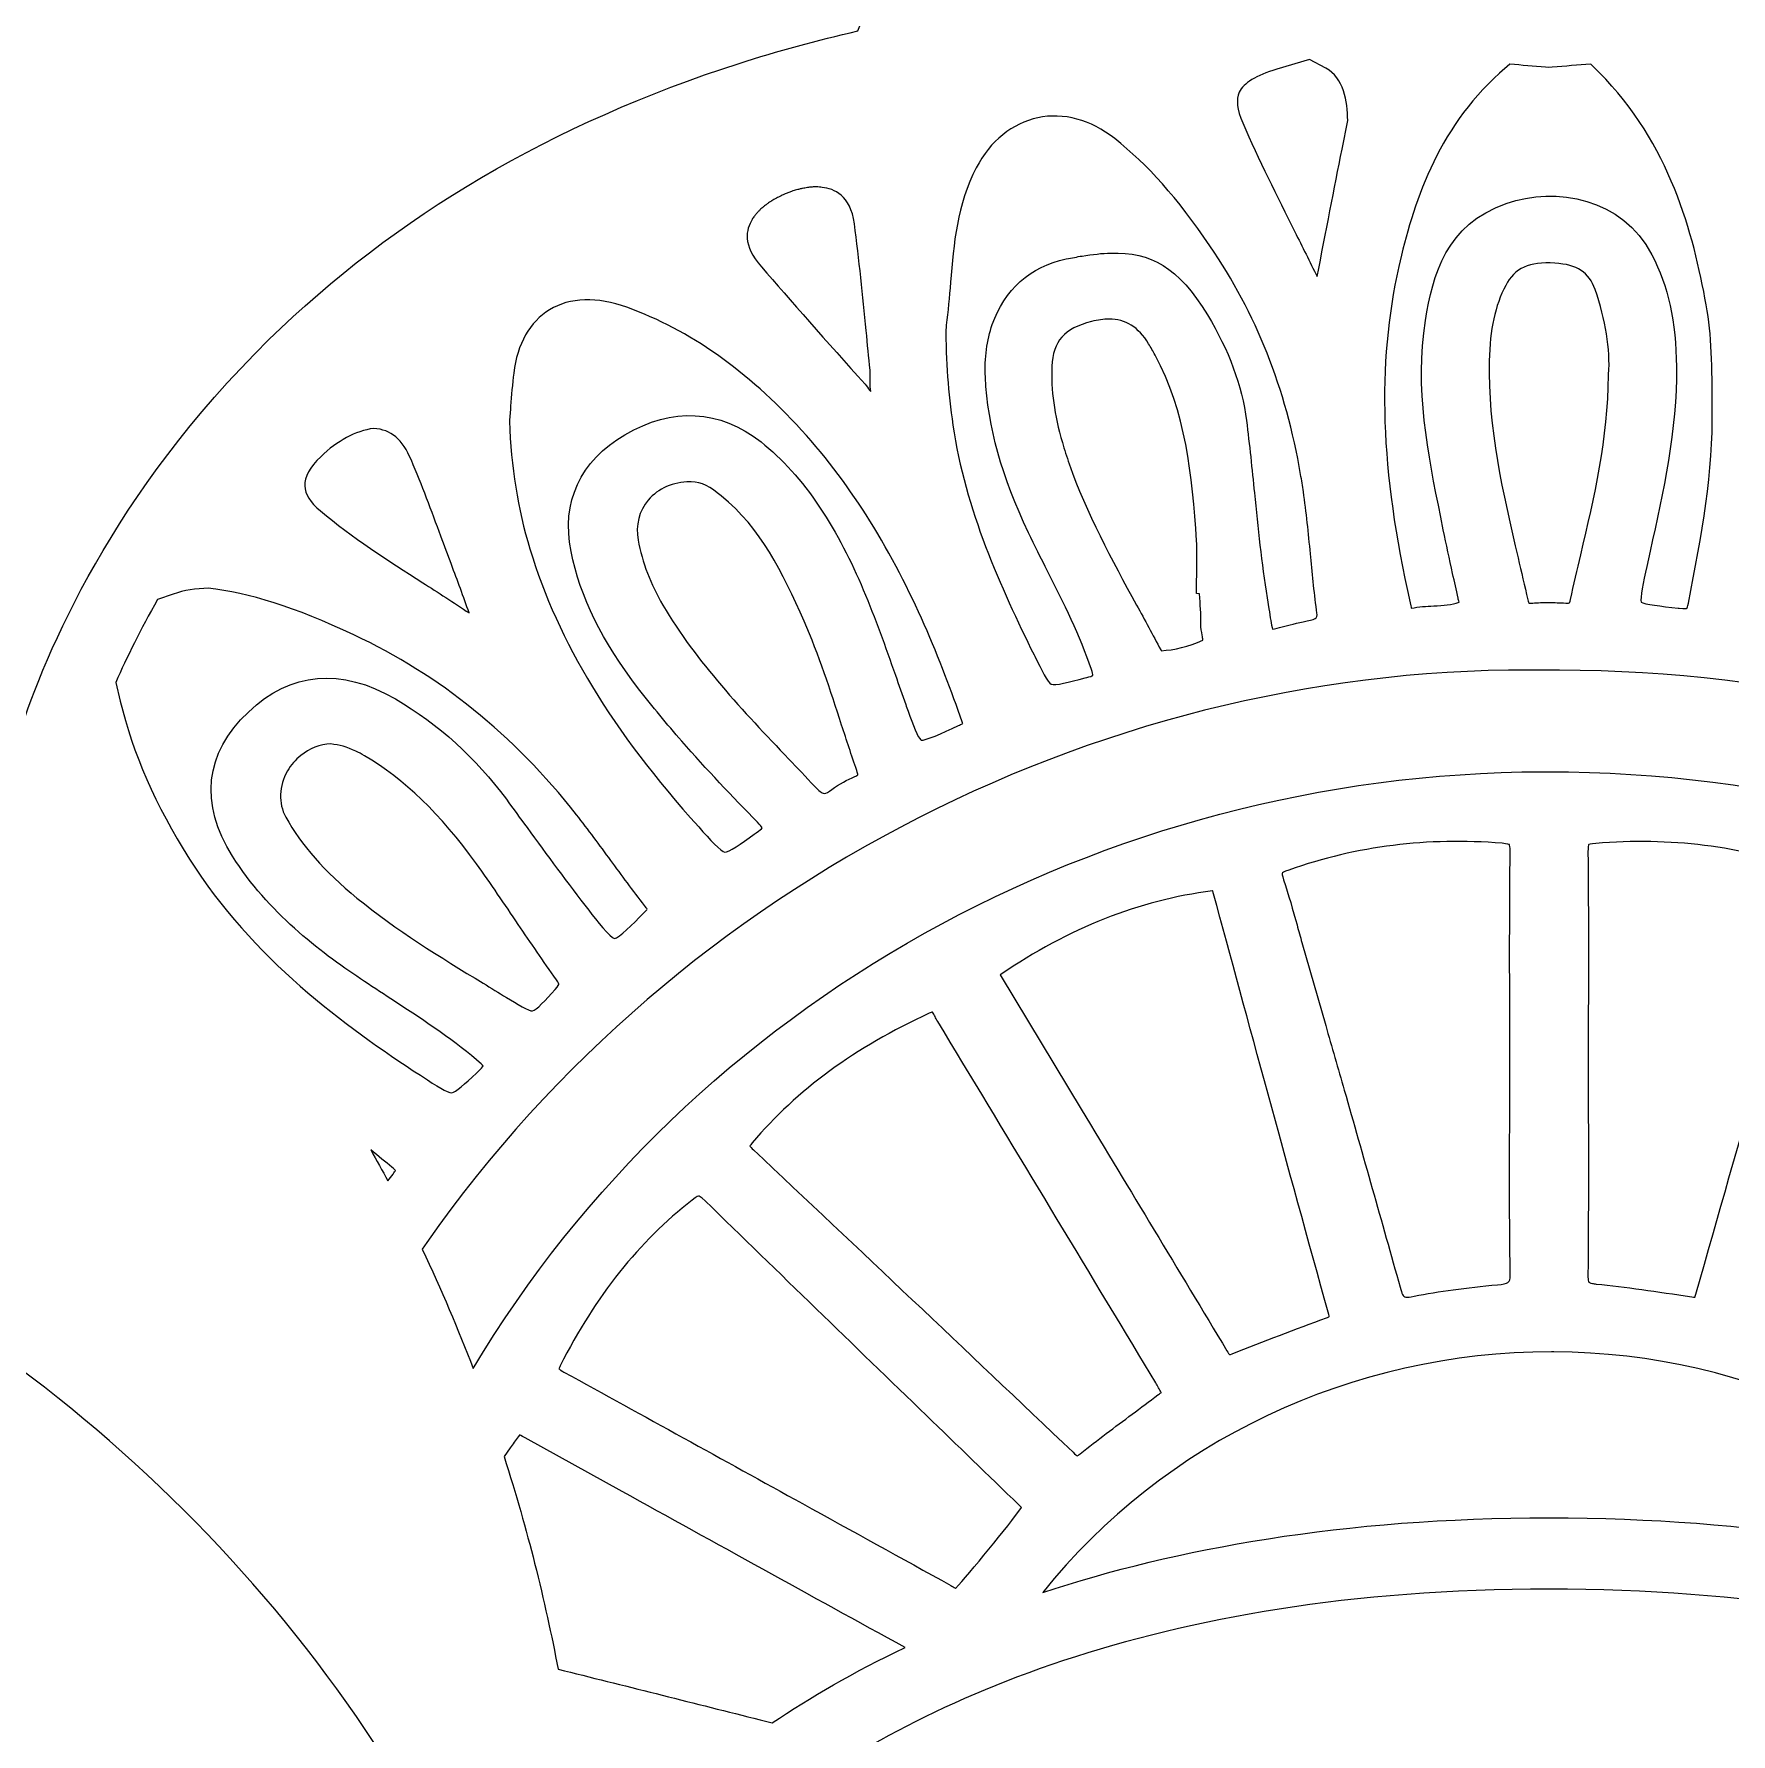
# Model space of a CAD drawing. Extents: x 126 to 2875, y -2951 to -49.
# Drawn here: x 1163.7 to 1540.8, y -1100.3 to -722.5 of the extents above; entities that cross this region are included whole.
import ezdxf

# ---------------------------------------------------------------- set-up
doc = ezdxf.new("R2010")
doc.units = 0
doc.header["$MEASUREMENT"] = 0
doc.layers.add('Layer 1', color=7, linetype='Continuous')

# ---------------------------------------------------------------- blocks, each defined once
blk = doc.blocks.new('block 2')
at = {"layer": 'Layer 1', "lineweight": 0}
for points, knots in [([(2818.52, -1015.73), (2765.29, -1065.49), (2703.63, -1093.3), (2640.24, -1096.15), (2556.69, -1099.87), (2474.7, -1071.45), (2412.6, -1046.28), (2390.46, -1037.31), (2368.11, -1027.6), (2346.48, -1018.23), (2338.27, -1014.67), (2330.02, -1011.09), (2321.71, -1007.53), (2370.51, -1008.44), (2426.27, -1007.2), (2513.09, -924.65), (2568.78, -871.7), (2642.17, -798.11), (2625.81, -711.87), (2622.52, -694.49), (2611.09, -653.09), (2560.09, -612.54), (2565.36, -622.37), (2601.86, -692.87), (2569.54, -747.69), (2554.2, -773.71), (2526.78, -791.73), (2470.03, -803.98), (2455.63, -807.08), (2439.86, -809.44), (2422.81, -811.04), (2491.94, -734.79), (2533.75, -634.63), (2547.11, -513), (2561.91, -378.42), (2538.09, -252.24), (2515.5, -170.1), (2510.84, -153.21), (2505.7, -136.24), (2500.21, -119.65), (2496.11, -107.32), (2491.02, -97.85), (2485.03, -91.28), (2485.03, -91.28), (2489.08, -88.91), (2489.08, -88.91), (2488.22, -87.43), (2467.53, -52.75), (2420.58, -50.35), (2390.21, -48.79), (2356.11, -61.25), (2319.21, -87.4), (2293.72, -105.48), (2266.78, -130.21), (2238.64, -161.33), (2186.92, -191.97), (2146.46, -219.39), (2111.33, -247.55), (2059.02, -289.5), (2001.37, -329.63), (1934.36, -338.98), (1877.45, -346.93), (1826.29, -329.19), (1772.12, -310.4), (1744.15, -300.69), (1715.23, -290.66), (1685.52, -284.53), (1598.6, -266.59), (1534.9, -282.01), (1500.31, -329.06), (1465.72, -282.01), (1402.02, -266.61), (1315.1, -284.53), (1285.39, -290.66), (1256.47, -300.69), (1228.5, -310.4), (1174.33, -329.19), (1123.17, -346.93), (1066.26, -338.98), (999.25, -329.63), (941.6, -289.5), (889.29, -247.55), (854.16, -219.39), (813.72, -191.97), (761.98, -161.33), (733.84, -130.21), (706.9, -105.48), (681.41, -87.4), (644.51, -61.25), (610.42, -48.78), (580.04, -50.35), (533.09, -52.75), (512.4, -87.43), (511.54, -88.91), (511.54, -88.91), (515.6, -91.28), (515.6, -91.28), (509.6, -97.85), (504.51, -107.32), (500.43, -119.65), (494.91, -136.25), (489.76, -153.22), (485.12, -170.1), (462.53, -252.24), (438.71, -378.42), (453.51, -513), (466.87, -634.63), (508.68, -734.79), (577.81, -811.04), (560.76, -809.44), (544.99, -807.08), (530.59, -803.98), (473.84, -791.73), (446.42, -773.71), (431.08, -747.69), (398.76, -692.87), (435.26, -622.37), (440.53, -612.54), (389.53, -653.09), (378.1, -694.49), (374.81, -711.87), (358.45, -798.11), (431.84, -871.7), (487.53, -924.65), (574.36, -1007.2), (630.11, -1008.44), (678.91, -1007.53), (670.6, -1011.09), (662.35, -1014.67), (654.14, -1018.23), (632.51, -1027.6), (610.16, -1037.31), (588.02, -1046.28), (525.92, -1071.45), (443.9, -1099.88), (360.39, -1096.15), (296.99, -1093.3), (235.33, -1065.49), (182.1, -1015.73), (182.1, -1015.73), (125.87, -963.15), (125.87, -963.15), (125.87, -963.15), (170.22, -1026.07), (170.22, -1026.07), (219.77, -1096.34), (304.4, -1156.08), (385.84, -1178.26), (421.01, -1187.83), (457.96, -1193.28), (496.54, -1194.59), (485.65, -1205.66), (470.29, -1222.36), (453.05, -1244.47), (422.71, -1283.4), (380.73, -1347.02), (353.04, -1429.06), (321.9, -1521.35), (314.84, -1617.62), (332.07, -1715.18), (353.53, -1836.78), (412.97, -1960.62), (508.76, -2083.27), (508.76, -2083.27), (517.35, -2094.25), (517.35, -2094.25), (517.35, -2094.25), (522.39, -2081.24), (522.39, -2081.24), (522.59, -2080.7), (544.03, -2026.57), (607.28, -1966.45), (618.55, -1955.74), (631.63, -1944.41), (646.68, -1932.9), (644.92, -1962.85), (643.59, -2025.77), (654.99, -2105.75), (664.24, -2170.7), (680.05, -2233.27), (701.96, -2291.74), (729.36, -2364.83), (766.43, -2431.68), (812.16, -2490.44), (814.05, -2493.21), (839.63, -2531.25), (859.49, -2587.32), (878.32, -2640.42), (895.73, -2721.14), (871.87, -2804.06), (871.87, -2804.06), (865.62, -2825.84), (865.62, -2825.84), (865.62, -2825.84), (884.08, -2812.68), (884.08, -2812.68), (885.65, -2811.57), (922.92, -2784.71), (954.16, -2735.73), (978.8, -2697.08), (1003.28, -2637.97), (992.89, -2564.05), (993.48, -2564.79), (994.03, -2565.49), (994.54, -2566.17), (1016.21, -2595.31), (1039.76, -2622.73), (1064.5, -2647.63), (1109.21, -2692.65), (1155.37, -2726.78), (1201.72, -2749.11), (1255.68, -2775.1), (1310.13, -2785.14), (1363.64, -2778.93), (1378.87, -2809.5), (1404.34, -2833.21), (1429, -2856.2), (1455.2, -2880.59), (1479.94, -2903.62), (1493.04, -2933.91), (1493.04, -2933.91), (1500.31, -2950.67), (1500.31, -2950.67), (1500.31, -2950.67), (1507.58, -2933.91), (1507.58, -2933.91), (1520.68, -2903.62), (1545.42, -2880.59), (1571.62, -2856.2), (1596.29, -2833.21), (1621.76, -2809.5), (1636.98, -2778.93), (1690.49, -2785.14), (1744.94, -2775.1), (1798.9, -2749.11), (1845.25, -2726.78), (1891.43, -2692.65), (1936.12, -2647.63), (1960.86, -2622.73), (1984.41, -2595.33), (2006.08, -2566.18), (2006.59, -2565.5), (2007.14, -2564.79), (2007.73, -2564.05), (1997.35, -2637.97), (2021.82, -2697.08), (2046.46, -2735.73), (2077.7, -2784.71), (2114.98, -2811.57), (2116.54, -2812.68), (2116.54, -2812.68), (2135, -2825.84), (2135, -2825.84), (2135, -2825.84), (2128.75, -2804.06), (2128.75, -2804.06), (2104.89, -2721.14), (2122.3, -2640.42), (2141.13, -2587.32), (2161.01, -2531.22), (2186.59, -2493.18), (2188.46, -2490.44), (2234.19, -2431.68), (2271.26, -2364.83), (2298.65, -2291.74), (2320.57, -2233.27), (2336.38, -2170.7), (2345.63, -2105.75), (2357.03, -2025.77), (2355.7, -1962.85), (2353.94, -1932.9), (2368.99, -1944.41), (2382.07, -1955.74), (2393.34, -1966.45), (2456.59, -2026.57), (2478.03, -2080.7), (2478.23, -2081.24), (2478.23, -2081.24), (2483.25, -2094.29), (2483.25, -2094.29), (2483.25, -2094.29), (2491.86, -2083.27), (2491.86, -2083.27), (2587.65, -1960.62), (2647.09, -1836.78), (2668.55, -1715.18), (2685.78, -1617.62), (2678.72, -1521.35), (2647.58, -1429.06), (2619.89, -1347.02), (2577.91, -1283.4), (2547.57, -1244.47), (2530.33, -1222.36), (2514.97, -1205.66), (2504.08, -1194.59), (2542.66, -1193.28), (2579.61, -1187.83), (2614.78, -1178.26), (2696.22, -1156.08), (2780.85, -1096.34), (2830.4, -1026.07), (2830.4, -1026.07), (2874.75, -963.15), (2874.75, -963.15), (2874.75, -963.15), (2818.52, -1015.73), (2818.52, -1015.73)], [0, 0, 0, 0, 1, 1, 1, 2, 2, 2, 3, 3, 3, 4, 4, 4, 5, 5, 5, 6, 6, 6, 7, 7, 7, 8, 8, 8, 9, 9, 9, 10, 10, 10, 11, 11, 11, 12, 12, 12, 13, 13, 13, 14, 14, 14, 15, 15, 15, 16, 16, 16, 17, 17, 17, 18, 18, 18, 19, 19, 19, 20, 20, 20, 21, 21, 21, 22, 22, 22, 23, 23, 23, 24, 24, 24, 25, 25, 25, 26, 26, 26, 27, 27, 27, 28, 28, 28, 29, 29, 29, 30, 30, 30, 31, 31, 31, 32, 32, 32, 33, 33, 33, 34, 34, 34, 35, 35, 35, 36, 36, 36, 37, 37, 37, 38, 38, 38, 39, 39, 39, 40, 40, 40, 41, 41, 41, 42, 42, 42, 43, 43, 43, 44, 44, 44, 45, 45, 45, 46, 46, 46, 47, 47, 47, 48, 48, 48, 49, 49, 49, 50, 50, 50, 51, 51, 51, 52, 52, 52, 53, 53, 53, 54, 54, 54, 55, 55, 55, 56, 56, 56, 57, 57, 57, 58, 58, 58, 59, 59, 59, 60, 60, 60, 61, 61, 61, 62, 62, 62, 63, 63, 63, 64, 64, 64, 65, 65, 65, 66, 66, 66, 67, 67, 67, 68, 68, 68, 69, 69, 69, 70, 70, 70, 71, 71, 71, 72, 72, 72, 73, 73, 73, 74, 74, 74, 75, 75, 75, 76, 76, 76, 77, 77, 77, 78, 78, 78, 79, 79, 79, 80, 80, 80, 81, 81, 81, 82, 82, 82, 83, 83, 83, 84, 84, 84, 85, 85, 85, 86, 86, 86, 87, 87, 87, 88, 88, 88, 89, 89, 89, 90, 90, 90, 91, 91, 91, 92, 92, 92, 93, 93, 93, 94, 94, 94, 95, 95, 95, 96, 96, 96, 97, 97, 97, 98, 98, 98, 99, 99, 99, 100, 100, 100, 101, 101, 101, 102, 102, 102, 102]), ([(1115.78, -666.91), (1117.8, -664.2), (1120.02, -661.67), (1122.43, -659.38), (1123.47, -658.39), (1124.51, -657.43), (1125.56, -656.49), (1125.89, -656.19), (1126.22, -655.89), (1126.56, -655.61), (1127.28, -654.96), (1128.01, -654.34), (1128.74, -653.72), (1129.12, -653.41), (1129.5, -653.09), (1129.88, -652.79), (1130.61, -652.19), (1131.34, -651.62), (1132.07, -651.07), (1132.4, -650.8), (1132.75, -650.51), (1133.09, -650.26), (1134.12, -649.48), (1135.14, -648.74), (1136.17, -648.01), (1136.24, -647.96), (1136.32, -647.9), (1136.4, -647.85), (1137.43, -647.14), (1138.46, -646.44), (1139.49, -645.79), (1139.85, -645.56), (1140.22, -645.33), (1140.57, -645.11), (1141.31, -644.65), (1142.04, -644.21), (1142.77, -643.78), (1143.18, -643.56), (1143.57, -643.32), (1143.97, -643.1), (1144.71, -642.69), (1145.44, -642.3), (1146.19, -641.9), (1146.55, -641.71), (1146.91, -641.52), (1147.28, -641.33), (1148.32, -640.81), (1149.37, -640.3), (1150.41, -639.83), (1150.51, -639.78), (1150.6, -639.75), (1150.7, -639.7), (1151.76, -639.22), (1152.82, -638.78), (1153.88, -638.35), (1154.26, -638.21), (1154.62, -638.08), (1154.99, -637.94), (1155.75, -637.66), (1156.52, -637.37), (1157.28, -637.12), (1157.69, -636.98), (1158.09, -636.83), (1158.5, -636.71), (1159.28, -636.45), (1160.05, -636.23), (1160.83, -636.01), (1161.21, -635.9), (1161.57, -635.79), (1161.94, -635.69), (1163.04, -635.39), (1164.15, -635.12), (1165.28, -634.87), (1165.31, -634.87), (1165.34, -634.86), (1165.39, -634.86), (1166.53, -634.6), (1167.67, -634.4), (1168.81, -634.21), (1169.19, -634.14), (1169.55, -634.1), (1169.91, -634.05), (1170.72, -633.92), (1171.53, -633.81), (1172.35, -633.72), (1172.76, -633.67), (1173.17, -633.62), (1173.59, -633.59), (1174.41, -633.51), (1175.23, -633.45), (1176.06, -633.38), (1176.42, -633.37), (1176.8, -633.34), (1177.16, -633.32), (1178.35, -633.26), (1179.54, -633.23), (1180.73, -633.23), (1180.73, -633.23), (1180.73, -633.23), (1180.74, -633.23), (1182.13, -633.23), (1183.54, -633.27), (1184.97, -633.35), (1185.32, -633.38), (1185.66, -633.4), (1186.01, -633.42), (1188.85, -633.62), (1191.73, -633.97), (1194.64, -634.46), (1195, -634.52), (1195.35, -634.59), (1195.72, -634.67), (1198.64, -635.2), (1201.59, -635.9), (1204.6, -636.74), (1204.96, -636.85), (1205.32, -636.96), (1205.7, -637.06), (1208.7, -637.94), (1211.75, -638.99), (1214.84, -640.19), (1215.22, -640.33), (1215.6, -640.49), (1215.98, -640.63), (1217.53, -641.25), (1219.08, -641.9), (1220.65, -642.58), (1181.47, -671.39), (1140.77, -702.27), (1103.71, -736.74), (1096.7, -713.99), (1101.61, -685.89), (1115.78, -666.91)], [0, 0, 0, 0, 1, 1, 1, 2, 2, 2, 3, 3, 3, 4, 4, 4, 5, 5, 5, 6, 6, 6, 7, 7, 7, 8, 8, 8, 9, 9, 9, 10, 10, 10, 11, 11, 11, 12, 12, 12, 13, 13, 13, 14, 14, 14, 15, 15, 15, 16, 16, 16, 17, 17, 17, 18, 18, 18, 19, 19, 19, 20, 20, 20, 21, 21, 21, 22, 22, 22, 23, 23, 23, 24, 24, 24, 25, 25, 25, 26, 26, 26, 27, 27, 27, 28, 28, 28, 29, 29, 29, 30, 30, 30, 31, 31, 31, 32, 32, 32, 33, 33, 33, 34, 34, 34, 35, 35, 35, 36, 36, 36, 37, 37, 37, 38, 38, 38, 39, 39, 39, 40, 40, 40, 41, 41, 41, 42, 42, 42, 43, 43, 43, 44, 44, 44, 44]), ([(1136.69, -733.27), (1159.02, -715.95), (1187.6, -704.93), (1224.05, -699.57), (1265.92, -693.39), (1306.95, -698.59), (1345.99, -715), (1347.51, -715.65), (1348.38, -716.11), (1348.87, -716.41), (1348.77, -716.73), (1348.61, -717.15), (1348.38, -717.74), (1348.38, -717.74), (1346.72, -721.79), (1346.72, -721.79), (1337.68, -723.9), (1328.88, -726.27), (1320.36, -729.01), (1279.08, -742.26), (1243.92, -762.92), (1215.88, -790.4), (1181.22, -824.38), (1166.24, -860.03), (1160.43, -877.98), (1129.49, -853.15), (1093.62, -833.96), (1053.01, -820.41), (1053.3, -820), (1053.58, -819.57), (1053.85, -819.14), (1053.85, -819.14), (1054.14, -818.7), (1054.14, -818.7), (1054.41, -818.29), (1054.66, -817.89), (1054.94, -817.5), (1054.94, -817.5), (1055.48, -816.72), (1055.48, -816.72), (1055.48, -816.72), (1055.72, -815.99), (1055.72, -815.99), (1055.97, -815.63), (1056.68, -814.9), (1057.18, -814.4), (1057.81, -813.75), (1058.54, -813.02), (1059.19, -812.2), (1086.57, -778.11), (1111.19, -753.04), (1136.69, -733.27)], [0, 0, 0, 0, 1, 1, 1, 2, 2, 2, 3, 3, 3, 4, 4, 4, 5, 5, 5, 6, 6, 6, 7, 7, 7, 8, 8, 8, 9, 9, 9, 10, 10, 10, 11, 11, 11, 12, 12, 12, 13, 13, 13, 14, 14, 14, 15, 15, 15, 16, 16, 16, 17, 17, 17, 17]), ([(1443.83, -766.42), (1439.89, -758.55), (1435.79, -750.4), (1432.27, -742.24), (1430.99, -739.28), (1430.75, -737.05), (1431.51, -735.41), (1432.46, -733.38), (1435.25, -731.65), (1439.81, -730.31), (1439.81, -730.31), (1447.09, -728.16), (1447.09, -728.16), (1447.09, -728.16), (1450.75, -730.09), (1450.75, -730.09), (1454.72, -732.18), (1455.59, -737.48), (1455.59, -741.66), (1455.59, -741.66), (1454.33, -748.1), (1454.33, -748.1), (1452.65, -756.71), (1450.72, -766.54), (1448.8, -776.4), (1447.17, -773.06), (1445.51, -769.74), (1443.83, -766.42)], [0, 0, 0, 0, 1, 1, 1, 2, 2, 2, 3, 3, 3, 4, 4, 4, 5, 5, 5, 6, 6, 6, 7, 7, 7, 8, 8, 8, 9, 9, 9, 9]), ([(1523.18, -771.53), (1516.65, -758.94), (1501.96, -756.28), (1490.81, -760.15), (1477.39, -764.8), (1474.52, -776.01), (1472.89, -786.16), (1470.47, -801.16), (1473.42, -815.74), (1476.27, -829.85), (1476.27, -829.85), (1476.83, -832.68), (1476.83, -832.68), (1477.48, -835.92), (1478.2, -839.15), (1478.91, -842.38), (1479.32, -844.2), (1479.72, -846.02), (1480.11, -847.84), (1480.16, -848.11), (1480.24, -848.4), (1480.33, -848.71), (1478.73, -849.39), (1476.83, -849.49), (1474.7, -849.58), (1473.08, -849.66), (1471.42, -849.74), (1469.73, -850.09), (1469.7, -849.9), (1469.65, -849.73), (1469.62, -849.57), (1469.62, -849.57), (1469.47, -848.89), (1469.47, -848.89), (1462.84, -819.62), (1462.03, -795.87), (1466.96, -774.17), (1470, -760.7), (1475.32, -743.62), (1489.36, -731.21), (1489.36, -731.21), (1491.64, -729.2), (1491.64, -729.2), (1494.26, -729.41), (1496.91, -729.63), (1499.57, -729.88), (1499.57, -729.88), (1500.31, -729.94), (1500.31, -729.94), (1500.31, -729.94), (1501.05, -729.88), (1501.05, -729.88), (1503.92, -729.61), (1506.77, -729.37), (1509.6, -729.14), (1509.6, -729.14), (1511.5, -731.05), (1511.5, -731.05), (1527.19, -746.76), (1532.43, -766.91), (1535.25, -782.69), (1536.45, -789.45), (1536.64, -796.3), (1536.58, -805.94), (1536.88, -819.3), (1534.25, -833.93), (1531.3, -848.97), (1531.16, -849.73), (1531, -850.03), (1531, -850.09), (1530.89, -850.14), (1530.45, -850.22), (1529.28, -850.09), (1529.28, -850.09), (1528.99, -850.06), (1528.99, -850.06), (1525.29, -849.65), (1521.44, -849.22), (1520.83, -848.73), (1520.49, -847.89), (1521.28, -844.28), (1522.06, -840.78), (1522.06, -840.78), (1522.8, -837.41), (1522.8, -837.41), (1525.75, -824.18), (1528.79, -810.5), (1528.65, -796.46), (1528.53, -786.41), (1526.81, -778.49), (1523.18, -771.53)], [0, 0, 0, 0, 1, 1, 1, 2, 2, 2, 3, 3, 3, 4, 4, 4, 5, 5, 5, 6, 6, 6, 7, 7, 7, 8, 8, 8, 9, 9, 9, 10, 10, 10, 11, 11, 11, 12, 12, 12, 13, 13, 13, 14, 14, 14, 15, 15, 15, 16, 16, 16, 17, 17, 17, 18, 18, 18, 19, 19, 19, 20, 20, 20, 21, 21, 21, 22, 22, 22, 23, 23, 23, 24, 24, 24, 25, 25, 25, 26, 26, 26, 27, 27, 27, 28, 28, 28, 29, 29, 29, 30, 30, 30, 30]), ([(1402.96, -771.15), (1401, -771.21), (1398.87, -771.45), (1396.59, -771.81), (1395.45, -772), (1394.3, -772.21), (1393.06, -772.45), (1385.09, -774.05), (1379.26, -779.41), (1376.62, -787.06), (1375.41, -790.52), (1374.88, -794.47), (1375.08, -798.74), (1375.65, -809.82), (1378.69, -820.81), (1384.66, -833.31), (1386.04, -836.18), (1387.46, -839.01), (1388.89, -841.84), (1392.45, -848.9), (1396.14, -856.19), (1398.64, -863.74), (1398.86, -864.39), (1398.94, -864.8), (1398.97, -865.03), (1398.75, -865.13), (1398.34, -865.3), (1397.62, -865.49), (1397.62, -865.49), (1397.23, -865.59), (1397.23, -865.59), (1393.67, -866.52), (1390.58, -867.33), (1389.72, -866.95), (1388.93, -866.6), (1387.59, -863.88), (1386.04, -860.73), (1386.04, -860.73), (1385.91, -860.48), (1385.91, -860.48), (1378.58, -845.6), (1370.54, -828.14), (1367.88, -809.38), (1366.85, -802.1), (1366.2, -795.53), (1366.34, -787.18), (1366.82, -784.13), (1367.07, -780.98), (1367.34, -777.65), (1368.04, -769.15), (1368.77, -760.35), (1373.07, -752.18), (1376.19, -746.23), (1381.05, -742.29), (1386.73, -741.09), (1392.43, -739.87), (1398.51, -741.52), (1403.83, -745.71), (1411.17, -751.5), (1417.71, -758.87), (1424.99, -769.57), (1435.25, -784.6), (1441.85, -801.24), (1445.13, -820.35), (1445.35, -821.61), (1445.56, -822.9), (1445.75, -824.19), (1446.41, -828.74), (1446.87, -833.44), (1447.31, -837.97), (1447.71, -842.07), (1448.12, -846.31), (1448.67, -850.49), (1448.93, -852.29), (1448.94, -852.43), (1446.57, -852.91), (1444.27, -853.37), (1442.48, -853.84), (1441.03, -854.21), (1440.28, -854.4), (1439.48, -854.62), (1438.88, -854.75), (1438.64, -853.75), (1438.37, -852.04), (1438.08, -850.25), (1438.08, -850.25), (1437.69, -847.75), (1437.69, -847.75), (1436.42, -840.07), (1435.63, -832.14), (1434.85, -824.46), (1434.33, -819.21), (1433.78, -813.76), (1433.1, -808.4), (1432.08, -800.62), (1429.19, -792.72), (1424.45, -784.92), (1417.96, -774.2), (1411.84, -770.9), (1402.96, -771.15)], [0, 0, 0, 0, 1, 1, 1, 2, 2, 2, 3, 3, 3, 4, 4, 4, 5, 5, 5, 6, 6, 6, 7, 7, 7, 8, 8, 8, 9, 9, 9, 10, 10, 10, 11, 11, 11, 12, 12, 12, 13, 13, 13, 14, 14, 14, 15, 15, 15, 16, 16, 16, 17, 17, 17, 18, 18, 18, 19, 19, 19, 20, 20, 20, 21, 21, 21, 22, 22, 22, 23, 23, 23, 24, 24, 24, 25, 25, 25, 26, 26, 26, 27, 27, 27, 28, 28, 28, 29, 29, 29, 30, 30, 30, 31, 31, 31, 32, 32, 32, 33, 33, 33, 33]), ([(1349.6, -801.95), (1349.53, -801.84), (1349.45, -801.75), (1349.37, -801.65), (1349.04, -801.18), (1348.69, -800.7), (1348.35, -800.32), (1339.89, -790.89), (1331.6, -781.42), (1325.33, -774.22), (1320.98, -769.25), (1321.93, -765.99), (1323.26, -763.69), (1323.4, -763.46), (1323.56, -763.2), (1323.75, -762.95), (1323.81, -762.87), (1323.89, -762.77), (1323.95, -762.7), (1324.08, -762.54), (1324.21, -762.38), (1324.35, -762.22), (1324.44, -762.11), (1324.54, -762.02), (1324.63, -761.92), (1324.78, -761.78), (1324.9, -761.64), (1325.06, -761.51), (1325.17, -761.4), (1325.28, -761.3), (1325.39, -761.21), (1325.54, -761.08), (1325.69, -760.94), (1325.85, -760.81), (1325.96, -760.72), (1326.09, -760.62), (1326.22, -760.53), (1326.39, -760.4), (1326.55, -760.27), (1326.72, -760.16), (1326.85, -760.07), (1326.99, -759.97), (1327.12, -759.88), (1327.29, -759.77), (1327.47, -759.66), (1327.66, -759.55), (1327.8, -759.45), (1327.94, -759.37), (1328.08, -759.28), (1328.27, -759.17), (1328.46, -759.07), (1328.65, -758.96), (1328.8, -758.88), (1328.94, -758.8), (1329.1, -758.72), (1329.29, -758.63), (1329.49, -758.52), (1329.7, -758.42), (1329.84, -758.36), (1329.98, -758.28), (1330.14, -758.22), (1330.35, -758.12), (1330.57, -758.03), (1330.79, -757.93), (1330.93, -757.88), (1331.08, -757.82), (1331.22, -757.76), (1331.47, -757.66), (1331.72, -757.57), (1331.99, -757.49), (1332.1, -757.44), (1332.2, -757.41), (1332.31, -757.36), (1332.67, -757.25), (1333.02, -757.14), (1333.39, -757.04), (1333.51, -757.01), (1333.64, -756.98), (1333.77, -756.95), (1334, -756.89), (1334.24, -756.84), (1334.48, -756.78), (1334.64, -756.74), (1334.78, -756.73), (1334.94, -756.7), (1335.14, -756.66), (1335.35, -756.63), (1335.56, -756.6), (1335.71, -756.57), (1335.87, -756.55), (1336.03, -756.54), (1336.22, -756.52), (1336.41, -756.51), (1336.62, -756.49), (1336.76, -756.47), (1336.92, -756.47), (1337.08, -756.47), (1337.23, -756.46), (1337.39, -756.46), (1337.55, -756.46), (1337.99, -756.47), (1338.42, -756.49), (1338.83, -756.55), (1341.48, -756.93), (1345.1, -758.18), (1345.97, -764.63), (1347.03, -772.65), (1347.82, -780.66), (1348.6, -788.4), (1348.88, -791.41), (1349.18, -794.34), (1349.47, -797.17), (1349.47, -797.79), (1349.49, -798.27), (1349.49, -798.63), (1349.49, -799.1), (1349.5, -799.36), (1349.49, -799.61), (1349.41, -800.48), (1349.5, -801.29), (1349.6, -801.95)], [0, 0, 0, 0, 1, 1, 1, 2, 2, 2, 3, 3, 3, 4, 4, 4, 5, 5, 5, 6, 6, 6, 7, 7, 7, 8, 8, 8, 9, 9, 9, 10, 10, 10, 11, 11, 11, 12, 12, 12, 13, 13, 13, 14, 14, 14, 15, 15, 15, 16, 16, 16, 17, 17, 17, 18, 18, 18, 19, 19, 19, 20, 20, 20, 21, 21, 21, 22, 22, 22, 23, 23, 23, 24, 24, 24, 25, 25, 25, 26, 26, 26, 27, 27, 27, 28, 28, 28, 29, 29, 29, 30, 30, 30, 31, 31, 31, 32, 32, 32, 33, 33, 33, 34, 34, 34, 35, 35, 35, 36, 36, 36, 37, 37, 37, 38, 38, 38, 39, 39, 39, 40, 40, 40, 40]), ([(1513.58, -798.12), (1513.58, -798.12), (1513.56, -798.33), (1513.56, -798.33), (1513.46, -812.31), (1510.38, -825.49), (1507.37, -838.23), (1506.59, -841.54), (1505.82, -844.85), (1505.09, -848.16), (1504.98, -848.67), (1504.87, -848.87), (1504.87, -848.9), (1504.81, -848.92), (1504.55, -848.98), (1504.03, -848.95), (1502.75, -848.87), (1501.5, -848.82), (1500.26, -848.82), (1499.04, -848.82), (1497.86, -848.86), (1496.7, -848.94), (1496.56, -848.95), (1496.43, -848.95), (1496.32, -848.95), (1496.02, -848.95), (1495.86, -848.92), (1495.86, -848.94), (1495.81, -848.87), (1495.7, -848.68), (1495.61, -848.21), (1494.91, -845.1), (1494.18, -842.02), (1493.46, -838.92), (1490.12, -824.68), (1486.67, -809.96), (1487.05, -795.13), (1487.22, -788.07), (1488.34, -782.89), (1490.7, -778.35), (1492.68, -774.5), (1495.96, -773.03), (1501.62, -773.4), (1506.64, -773.73), (1509.22, -775.42), (1510.57, -779.27), (1512.93, -785.98), (1513.96, -792.5), (1513.58, -798.12)], [0, 0, 0, 0, 1, 1, 1, 2, 2, 2, 3, 3, 3, 4, 4, 4, 5, 5, 5, 6, 6, 6, 7, 7, 7, 8, 8, 8, 9, 9, 9, 10, 10, 10, 11, 11, 11, 12, 12, 12, 13, 13, 13, 14, 14, 14, 15, 15, 15, 16, 16, 16, 16]), ([(1338.26, -827.63), (1334.24, -821.61), (1329.98, -816.88), (1325.23, -813.14), (1316.04, -805.91), (1305.57, -805.34), (1294.98, -811.53), (1285.06, -817.34), (1280.8, -826.55), (1283.02, -837.46), (1285.07, -847.65), (1289.84, -857.36), (1298.01, -867.98), (1301.08, -871.95), (1304.31, -875.85), (1307.62, -879.63), (1313.14, -885.93), (1318.89, -891.93), (1324.44, -897.64), (1325.04, -898.24), (1325.36, -898.66), (1325.5, -898.89), (1325.3, -899.12), (1324.9, -899.48), (1324.14, -900.02), (1324.14, -900.02), (1323.71, -900.32), (1323.71, -900.32), (1320.8, -902.41), (1318.03, -904.39), (1317.19, -904.28), (1316.31, -904.17), (1313.93, -901.54), (1311.38, -898.7), (1292.13, -877.32), (1280.21, -857.69), (1273.88, -836.92), (1271.16, -827.99), (1269.67, -818.69), (1269.34, -808.51), (1269.43, -807.41), (1269.51, -806.31), (1269.59, -805.21), (1269.78, -802.78), (1269.97, -800.26), (1270.27, -797.82), (1271.08, -791.32), (1273.84, -786.46), (1278.22, -783.77), (1282.75, -781.01), (1288.86, -780.8), (1295.43, -783.2), (1309.44, -788.32), (1322.13, -797.25), (1334.24, -810.49), (1340.07, -816.88), (1345.08, -823.7), (1349.42, -830.67), (1358.97, -845.98), (1365.25, -861.96), (1369.94, -875.34), (1369.98, -875.48), (1370.03, -875.59), (1370.05, -875.69), (1369.91, -875.78), (1369.68, -875.89), (1369.37, -876.04), (1369.37, -876.04), (1369.08, -876.18), (1369.08, -876.18), (1365.44, -877.86), (1361.67, -879.6), (1360.79, -879.39), (1360.69, -879.33), (1360.58, -879.22), (1360.49, -879.06), (1359.71, -878), (1358.59, -874.86), (1357.5, -871.84), (1357.5, -871.84), (1357.38, -871.51), (1357.38, -871.51), (1356.61, -869.34), (1355.85, -867.17), (1355.09, -865), (1350.67, -852.39), (1346.1, -839.34), (1338.26, -827.63)], [0, 0, 0, 0, 1, 1, 1, 2, 2, 2, 3, 3, 3, 4, 4, 4, 5, 5, 5, 6, 6, 6, 7, 7, 7, 8, 8, 8, 9, 9, 9, 10, 10, 10, 11, 11, 11, 12, 12, 12, 13, 13, 13, 14, 14, 14, 15, 15, 15, 16, 16, 16, 17, 17, 17, 18, 18, 18, 19, 19, 19, 20, 20, 20, 21, 21, 21, 22, 22, 22, 23, 23, 23, 24, 24, 24, 25, 25, 25, 26, 26, 26, 27, 27, 27, 28, 28, 28, 29, 29, 29, 29]), ([(1422.67, -846.86), (1422.67, -846.86), (1422.67, -846.91), (1422.67, -846.91), (1422.84, -849.24), (1423, -851.42), (1422.97, -853.59), (1422.95, -854.49), (1423.11, -855.33), (1423.25, -856.07), (1423.31, -856.41), (1423.39, -856.87), (1423.43, -857.17), (1420.15, -858.61), (1417.11, -859.38), (1414.17, -859.53), (1414.13, -859.46), (1414.09, -859.4), (1414.05, -859.34), (1412.31, -856.01), (1410.51, -852.7), (1408.69, -849.41), (1403.18, -839.33), (1397.51, -828.94), (1393.7, -818), (1393.16, -816.44), (1392.65, -814.87), (1392.19, -813.27), (1390.39, -807.07), (1389.63, -801.53), (1389.87, -796.32), (1390.12, -790.7), (1392.59, -787.91), (1398.68, -786.38), (1400.08, -786.01), (1401.36, -785.84), (1402.55, -785.84), (1406.28, -785.84), (1409.08, -787.61), (1411.36, -791.32), (1411.85, -792.14), (1412.34, -792.98), (1412.79, -793.82), (1419.61, -806.35), (1421.05, -820.51), (1422.02, -835.1), (1422.14, -836.98), (1422.1, -838.87), (1422.06, -840.88), (1422.05, -841.83), (1422.03, -842.78), (1422.03, -843.73), (1422.03, -843.73), (1422.03, -846.85), (1422.03, -846.85), (1422.03, -846.85), (1422.67, -846.86), (1422.67, -846.86)], [0, 0, 0, 0, 1, 1, 1, 2, 2, 2, 3, 3, 3, 4, 4, 4, 5, 5, 5, 6, 6, 6, 7, 7, 7, 8, 8, 8, 9, 9, 9, 10, 10, 10, 11, 11, 11, 12, 12, 12, 13, 13, 13, 14, 14, 14, 15, 15, 15, 16, 16, 16, 17, 17, 17, 18, 18, 18, 19, 19, 19, 19]), ([(1223.83, -822.91), (1223.75, -820.95), (1224.95, -818.76), (1227.39, -816.42), (1231.16, -812.81), (1235.02, -810.74), (1239.18, -810.11), (1243.06, -810.42), (1245.56, -812.56), (1247.53, -817.18), (1249.89, -822.72), (1252.02, -828.5), (1254.1, -834.09), (1254.87, -836.18), (1255.65, -838.27), (1256.42, -840.34), (1257.78, -843.93), (1259.08, -847.53), (1260.38, -851.14), (1256.96, -848.82), (1253.46, -846.58), (1250.06, -844.41), (1242.33, -839.45), (1234.36, -834.34), (1227.31, -828.45), (1225.06, -826.58), (1223.89, -824.72), (1223.83, -822.91)], [0, 0, 0, 0, 1, 1, 1, 2, 2, 2, 3, 3, 3, 4, 4, 4, 5, 5, 5, 6, 6, 6, 7, 7, 7, 8, 8, 8, 9, 9, 9, 9]), ([(1346.75, -887.13), (1346.64, -887.21), (1346.43, -887.34), (1346.08, -887.5), (1344.47, -888.21), (1342.6, -889.13), (1340.97, -890.38), (1340.24, -890.95), (1339.78, -891.3), (1339.26, -891.23), (1338.74, -891.17), (1338.14, -890.71), (1337.12, -889.63), (1335.22, -887.61), (1333.32, -885.6), (1331.41, -883.6), (1321.32, -873.01), (1310.88, -862.07), (1303.42, -849.38), (1300.7, -844.74), (1298.85, -839.9), (1297.93, -834.94), (1297.31, -831.65), (1298.12, -828.48), (1300.19, -826.05), (1302.38, -823.47), (1305.73, -821.99), (1309.48, -821.99), (1309.48, -821.99), (1309.72, -821.99), (1309.72, -821.99), (1312.11, -822.01), (1313.98, -823.15), (1316.4, -825.13), (1325.27, -832.36), (1329.98, -842.02), (1334.8, -852.97), (1338.09, -860.44), (1340.67, -868.37), (1343.15, -876.05), (1344.25, -879.42), (1345.34, -882.8), (1346.49, -886.15), (1346.68, -886.66), (1346.73, -886.97), (1346.75, -887.13)], [0, 0, 0, 0, 1, 1, 1, 2, 2, 2, 3, 3, 3, 4, 4, 4, 5, 5, 5, 6, 6, 6, 7, 7, 7, 8, 8, 8, 9, 9, 9, 10, 10, 10, 11, 11, 11, 12, 12, 12, 13, 13, 13, 14, 14, 14, 15, 15, 15, 15]), ([(1273.25, -898.85), (1271.71, -896.76), (1270.18, -894.65), (1268.64, -892.55), (1261.9, -883.38), (1253.61, -875.88), (1243.98, -870.24), (1232.01, -863.23), (1220.71, -864.24), (1211.31, -873.16), (1201.62, -882.37), (1200.42, -893.45), (1207.81, -905.21), (1215.68, -917.7), (1227.15, -926.34), (1236.26, -932.47), (1238.49, -933.97), (1240.75, -935.44), (1243, -936.92), (1249.46, -941.13), (1256.12, -945.48), (1262.04, -950.45), (1262.91, -951.18), (1263.31, -951.61), (1263.5, -951.84), (1263.36, -952.07), (1263.06, -952.43), (1262.44, -953), (1262.44, -953), (1261.99, -953.41), (1261.99, -953.41), (1259.41, -955.8), (1257.37, -957.69), (1256.5, -957.75), (1255.55, -957.78), (1253.11, -956.21), (1250, -954.19), (1250, -954.19), (1249.54, -953.89), (1249.54, -953.89), (1232.93, -943.07), (1212.08, -927.86), (1198.23, -905.83), (1190.67, -893.83), (1185.63, -882.34), (1182.85, -870.72), (1182.85, -870.72), (1181.85, -866.57), (1181.85, -866.57), (1184.3, -861), (1187.36, -854.78), (1191.14, -848.13), (1191.14, -848.13), (1194.64, -846.94), (1194.64, -846.94), (1197.05, -846.1), (1199.67, -845.67), (1202.41, -845.66), (1211.4, -846.58), (1221.68, -849.87), (1234.74, -856), (1253.89, -865), (1270.08, -878.08), (1284.24, -895.98), (1286.85, -899.29), (1289.38, -902.77), (1291.85, -906.13), (1294.27, -909.42), (1296.77, -912.84), (1299.37, -916.15), (1299.7, -916.56), (1299.86, -916.83), (1299.92, -916.97), (1299.83, -917.11), (1299.61, -917.41), (1299.08, -917.94), (1296.79, -920.23), (1293.62, -923.4), (1292.67, -923.48), (1291.68, -923.27), (1288.72, -919.47), (1286.96, -917.21), (1282.27, -911.19), (1277.68, -904.93), (1273.25, -898.85)], [0, 0, 0, 0, 1, 1, 1, 2, 2, 2, 3, 3, 3, 4, 4, 4, 5, 5, 5, 6, 6, 6, 7, 7, 7, 8, 8, 8, 9, 9, 9, 10, 10, 10, 11, 11, 11, 12, 12, 12, 13, 13, 13, 14, 14, 14, 15, 15, 15, 16, 16, 16, 17, 17, 17, 18, 18, 18, 19, 19, 19, 20, 20, 20, 21, 21, 21, 22, 22, 22, 23, 23, 23, 24, 24, 24, 25, 25, 25, 26, 26, 26, 27, 27, 27, 28, 28, 28, 28]), ([(1500.03, -886.42), (1500.03, -886.42), (1498.85, -886.42), (1498.85, -886.42), (1400.73, -886.82), (1309.96, -937.58), (1261.27, -1019.04), (1257.97, -1010.41), (1254.21, -1001.53), (1249.93, -992.51), (1249.93, -992.51), (1250.95, -991.04), (1250.95, -991.04), (1307.2, -910.8), (1402.82, -862.07), (1500.5, -863.88), (1500.5, -863.88), (1502.64, -863.88), (1502.64, -863.88), (1601.57, -863.88), (1693.84, -911.23), (1749.8, -990.8), (1749.8, -990.8), (1750.81, -992.26), (1750.81, -992.26), (1746.52, -1001.28), (1742.76, -1010.18), (1739.45, -1018.8), (1690.44, -937.01), (1599.04, -886.42), (1500.03, -886.42)], [0, 0, 0, 0, 1, 1, 1, 2, 2, 2, 3, 3, 3, 4, 4, 4, 5, 5, 5, 6, 6, 6, 7, 7, 7, 8, 8, 8, 9, 9, 9, 10, 10, 10, 10]), ([(1280.31, -933.66), (1280.31, -933.67), (1280.23, -934), (1279.49, -934.81), (1277.32, -937.2), (1275.28, -939.45), (1274.48, -939.59), (1273.71, -939.72), (1270.92, -937.99), (1268.67, -936.6), (1266.95, -935.54), (1265.21, -934.48), (1263.47, -933.42), (1253.95, -927.61), (1244.12, -921.59), (1235.45, -914.5), (1228.25, -908.6), (1223.07, -902.71), (1219.63, -896.49), (1217.94, -893.43), (1218.08, -889.6), (1220, -886.26), (1220.77, -884.92), (1221.79, -883.76), (1222.94, -882.83), (1224.86, -881.26), (1227.22, -880.34), (1229.66, -880.26), (1231.46, -880.42), (1233.28, -880.94), (1235.2, -881.85), (1235.83, -882.15), (1236.46, -882.49), (1237.13, -882.87), (1246.02, -888.1), (1253.92, -895.73), (1261.98, -906.87), (1265.16, -911.3), (1268.3, -915.91), (1271.3, -920.37), (1274.04, -924.41), (1276.86, -928.57), (1279.76, -932.64), (1280.26, -933.36), (1280.31, -933.66), (1280.31, -933.66)], [0, 0, 0, 0, 1, 1, 1, 2, 2, 2, 3, 3, 3, 4, 4, 4, 5, 5, 5, 6, 6, 6, 7, 7, 7, 8, 8, 8, 9, 9, 9, 10, 10, 10, 11, 11, 11, 12, 12, 12, 13, 13, 13, 14, 14, 14, 15, 15, 15, 15]), ([(1491.6, -938.74), (1491.6, -938.74), (1491.6, -951.1), (1491.6, -951.1), (1491.6, -955.31), (1491.6, -959.51), (1491.59, -963.7), (1491.56, -974.78), (1491.51, -986.23), (1491.71, -997.5), (1491.73, -997.8), (1491.73, -998.07), (1491.71, -998.3), (1491.7, -999.98), (1491.32, -1000.22), (1488.88, -1000.44), (1481.92, -1001.07), (1475.85, -1001.9), (1470.33, -1002.97), (1469.44, -1003.15), (1468.87, -1003.24), (1468.48, -1003.18), (1467.83, -1003.07), (1467.65, -1002.5), (1467.24, -1001.01), (1463.17, -986.43), (1458.98, -971.69), (1454.83, -957.19), (1453.44, -952.35), (1452.06, -947.55), (1450.7, -942.79), (1450.7, -942.79), (1445.43, -924.41), (1445.43, -924.41), (1445.05, -923.1), (1444.68, -921.78), (1444.34, -920.47), (1443.42, -917.18), (1442.48, -913.77), (1441.34, -910.45), (1441, -909.42), (1441.01, -909.03), (1441, -909.01), (1441.06, -908.95), (1441.39, -908.65), (1442.5, -908.27), (1457.76, -902.91), (1473.27, -900.98), (1489.88, -902.33), (1491.1, -902.44), (1491.51, -902.65), (1491.52, -902.61), (1491.56, -902.69), (1491.7, -903.07), (1491.68, -904.18), (1491.56, -915.71), (1491.57, -927.42), (1491.6, -938.74)], [0, 0, 0, 0, 1, 1, 1, 2, 2, 2, 3, 3, 3, 4, 4, 4, 5, 5, 5, 6, 6, 6, 7, 7, 7, 8, 8, 8, 9, 9, 9, 10, 10, 10, 11, 11, 11, 12, 12, 12, 13, 13, 13, 14, 14, 14, 15, 15, 15, 16, 16, 16, 17, 17, 17, 18, 18, 18, 19, 19, 19, 19]), ([(1509.06, -963.56), (1509.06, -959.44), (1509.05, -955.33), (1509.05, -951.21), (1509.05, -951.21), (1509.06, -939.24), (1509.06, -939.24), (1509.08, -927.78), (1509.1, -915.94), (1508.98, -904.28), (1508.98, -903.06), (1509.11, -902.68), (1509.08, -902.68), (1509.14, -902.63), (1509.52, -902.44), (1510.71, -902.34), (1527.11, -900.98), (1543.05, -902.96), (1558.09, -908.25), (1559.28, -908.66), (1559.58, -908.96), (1559.66, -908.91), (1559.66, -908.91), (1559.66, -909.01), (1559.66, -909.01), (1559.66, -909.17), (1559.62, -909.47), (1559.48, -910.01), (1551.61, -937.15), (1543.19, -966.55), (1532.97, -1002.53), (1532.87, -1002.86), (1532.79, -1003.07), (1532.73, -1003.21), (1532.59, -1003.21), (1532.38, -1003.2), (1532.06, -1003.15), (1524.23, -1001.91), (1517.28, -1000.96), (1510.81, -1000.28), (1510.47, -1000.24), (1510.22, -1000.2), (1510, -1000.16), (1509.36, -1000.01), (1509.19, -999.87), (1509.19, -999.87), (1509.19, -999.87), (1509.06, -999.68), (1509, -999), (1508.98, -998.78), (1508.97, -998.49), (1508.97, -998.13), (1509.1, -986.61), (1509.08, -974.89), (1509.06, -963.56)], [0, 0, 0, 0, 1, 1, 1, 2, 2, 2, 3, 3, 3, 4, 4, 4, 5, 5, 5, 6, 6, 6, 7, 7, 7, 8, 8, 8, 9, 9, 9, 10, 10, 10, 11, 11, 11, 12, 12, 12, 13, 13, 13, 14, 14, 14, 15, 15, 15, 16, 16, 16, 17, 17, 17, 18, 18, 18, 18]), ([(1451.37, -1007.03), (1451.43, -1007.25), (1451.46, -1007.42), (1451.48, -1007.53), (1451.35, -1007.6), (1451.16, -1007.69), (1450.87, -1007.8), (1444.1, -1010.3), (1436.9, -1012.99), (1429.9, -1015.8), (1429.63, -1015.89), (1429.46, -1015.94), (1429.35, -1015.97), (1429.24, -1015.86), (1429.05, -1015.61), (1428.76, -1015.13), (1418, -997.23), (1407.2, -979.34), (1396.4, -961.44), (1396.4, -961.44), (1378.61, -931.91), (1378.61, -931.91), (1378.61, -931.91), (1378.39, -931.57), (1378.39, -931.57), (1393.73, -921.15), (1409.16, -915.04), (1425.53, -912.89), (1425.53, -912.89), (1425.59, -912.89), (1425.59, -912.89), (1425.64, -913.05), (1425.72, -913.27), (1425.78, -913.55), (1433.26, -941.03), (1442.12, -973.63), (1451.37, -1007.03)], [0, 0, 0, 0, 1, 1, 1, 2, 2, 2, 3, 3, 3, 4, 4, 4, 5, 5, 5, 6, 6, 6, 7, 7, 7, 8, 8, 8, 9, 9, 9, 10, 10, 10, 11, 11, 11, 12, 12, 12, 12]), ([(1323.59, -970.49), (1323.13, -970.06), (1322.89, -969.78), (1322.78, -969.62), (1322.86, -969.48), (1323.02, -969.23), (1323.3, -968.88), (1333.23, -957.12), (1346.1, -947.7), (1362.62, -940.11), (1362.94, -939.97), (1363.18, -939.89), (1363.34, -939.86), (1363.49, -940.11), (1363.72, -940.53), (1363.89, -940.83), (1364.08, -941.19), (1364.27, -941.56), (1364.49, -941.9), (1379.42, -966.6), (1394.32, -991.32), (1409.21, -1016.03), (1409.21, -1016.03), (1412.95, -1022.24), (1412.95, -1022.24), (1413.37, -1022.95), (1413.79, -1023.69), (1414.18, -1024.38), (1414.13, -1024.41), (1414.1, -1024.44), (1414.07, -1024.45), (1413.85, -1024.61), (1413.63, -1024.76), (1413.44, -1024.91), (1411.52, -1026.35), (1409.61, -1027.78), (1407.69, -1029.22), (1403.89, -1032.04), (1399.97, -1034.97), (1396.18, -1037.99), (1395.85, -1038.26), (1395.63, -1038.38), (1395.5, -1038.45), (1395.36, -1038.35), (1395.06, -1038.15), (1394.57, -1037.67), (1370.71, -1015), (1346.84, -992.4), (1323.59, -970.49)], [0, 0, 0, 0, 1, 1, 1, 2, 2, 2, 3, 3, 3, 4, 4, 4, 5, 5, 5, 6, 6, 6, 7, 7, 7, 8, 8, 8, 9, 9, 9, 10, 10, 10, 11, 11, 11, 12, 12, 12, 13, 13, 13, 14, 14, 14, 15, 15, 15, 16, 16, 16, 16]), ([(389.99, -1163), (335.28, -1148.08), (279.05, -1115.48), (233.94, -1074.11), (273.72, -1097.11), (316.27, -1110.01), (359.69, -1111.96), (446.26, -1115.82), (530.38, -1086.73), (593.97, -1060.94), (616.29, -1051.9), (638.72, -1042.17), (660.44, -1032.75), (710.27, -1011.14), (761.81, -988.77), (814.63, -973.69), (906.24, -947.48), (993.63, -946.38), (1067.34, -970.54), (1143.23, -995.39), (1209.54, -1049.32), (1249.28, -1118.53), (1257.29, -1132.44), (1264.12, -1146.79), (1269.81, -1161.6), (1270.54, -1163.57), (1271.27, -1165.53), (1272, -1167.49), (1283.74, -1200.08), (1290.03, -1234.99), (1290.96, -1272.74), (1283.19, -1254.7), (1274.52, -1239.14), (1265.03, -1226.24), (1255.44, -1213.22), (1246.02, -1201.16), (1236.49, -1190.06), (1236.26, -1189.78), (1236.02, -1189.49), (1235.78, -1189.23), (1195.67, -1142.75), (1153.32, -1113.34), (1086.59, -1102.24), (1067.26, -1099.03), (1046, -1097.38), (1022.33, -1097.38), (960.36, -1097.38), (881.85, -1108.65), (777.96, -1132.37), (777.96, -1132.37), (777.94, -1132.35), (777.94, -1132.35), (777.94, -1132.35), (777.92, -1132.37), (777.92, -1132.37), (747.21, -1139.38), (714.27, -1147.48), (678.89, -1156.7), (621.07, -1171.75), (565.82, -1179.22), (513.59, -1179.06), (513.59, -1179.06), (513.57, -1179.06), (513.57, -1179.06), (513.57, -1179.06), (513.24, -1178.67), (513.24, -1178.67), (513.16, -1178.71), (513, -1178.86), (512.76, -1179.06), (469.71, -1178.89), (428.71, -1173.52), (389.99, -1163)], [0, 0, 0, 0, 1, 1, 1, 2, 2, 2, 3, 3, 3, 4, 4, 4, 5, 5, 5, 6, 6, 6, 7, 7, 7, 8, 8, 8, 9, 9, 9, 10, 10, 10, 11, 11, 11, 12, 12, 12, 13, 13, 13, 14, 14, 14, 15, 15, 15, 16, 16, 16, 17, 17, 17, 18, 18, 18, 19, 19, 19, 20, 20, 20, 21, 21, 21, 22, 22, 22, 23, 23, 23, 24, 24, 24, 24]), ([(1244, -975.05), (1243.92, -975.21), (1243.76, -975.46), (1243.49, -975.83), (1243.06, -976.38), (1242.68, -976.89), (1242.32, -977.38), (1241.08, -975.08), (1239.82, -972.79), (1238.52, -970.48), (1240.23, -971.87), (1241.83, -973.18), (1243.21, -974.32), (1243.63, -974.67), (1243.87, -974.91), (1244, -975.05)], [0, 0, 0, 0, 1, 1, 1, 2, 2, 2, 3, 3, 3, 4, 4, 4, 5, 5, 5, 5]), ([(1383.14, -1049.92), (1380.26, -1053.99), (1371.47, -1064.68), (1368.47, -1067.92), (1368.45, -1067.91), (1368.43, -1067.91), (1368.42, -1067.89), (1368.09, -1067.65), (1367.74, -1067.43), (1367.39, -1067.24), (1356.4, -1061.18), (1345.43, -1055.13), (1334.46, -1049.07), (1316.8, -1039.32), (1299.13, -1029.57), (1281.45, -1019.85), (1281.29, -1019.75), (1281.15, -1019.67), (1281.02, -1019.61), (1280.66, -1019.39), (1280.45, -1019.23), (1280.33, -1019.12), (1280.36, -1018.98), (1280.45, -1018.76), (1280.61, -1018.44), (1288.54, -1002.83), (1298.12, -990.8), (1309.91, -981.64), (1311, -980.78), (1311.4, -980.72), (1311.4, -980.72), (1311.42, -980.72), (1311.81, -980.81), (1312.81, -981.78), (1329.16, -997.73), (1345.84, -1013.88), (1361.99, -1029.49), (1368.83, -1036.11), (1375.67, -1042.74), (1382.51, -1049.35), (1382.71, -1049.54), (1382.92, -1049.73), (1383.14, -1049.92)], [0, 0, 0, 0, 1, 1, 1, 2, 2, 2, 3, 3, 3, 4, 4, 4, 5, 5, 5, 6, 6, 6, 7, 7, 7, 8, 8, 8, 9, 9, 9, 10, 10, 10, 11, 11, 11, 12, 12, 12, 13, 13, 13, 14, 14, 14, 14]), ([(1500.9, -1015.35), (1500.9, -1015.35), (1501.4, -1015.35), (1501.4, -1015.35), (1544.92, -1015.5), (1586.2, -1035.41), (1612.8, -1068.86), (1583.21, -1059.07), (1546.15, -1052.24), (1500.31, -1052.24), (1454.47, -1052.24), (1417.43, -1059.07), (1387.82, -1068.84), (1414.67, -1035.23), (1456.54, -1015.35), (1500.9, -1015.35)], [0, 0, 0, 0, 1, 1, 1, 2, 2, 2, 3, 3, 3, 4, 4, 4, 5, 5, 5, 5]), ([(1268.14, -1038.62), (1268.14, -1038.62), (1269.5, -1036.69), (1269.5, -1036.69), (1270.08, -1035.87), (1270.69, -1035.04), (1271.29, -1034.22), (1271.29, -1034.22), (1271.54, -1033.86), (1271.54, -1033.86), (1271.56, -1033.84), (1271.57, -1033.83), (1271.57, -1033.81), (1271.98, -1034.02), (1272.41, -1034.24), (1272.82, -1034.46), (1272.82, -1034.46), (1294.35, -1046.36), (1294.35, -1046.36), (1314.96, -1057.76), (1336.24, -1069.54), (1357.24, -1081.06), (1345.89, -1086.46), (1336.09, -1092.17), (1327.72, -1097.81), (1327.72, -1097.81), (1325.03, -1097.13), (1325.03, -1097.13), (1310.53, -1093.47), (1296.04, -1089.83), (1281.54, -1086.21), (1281.54, -1086.21), (1280.14, -1085.86), (1280.14, -1085.86), (1278.71, -1078.4), (1277, -1070.55), (1274.93, -1062.34), (1273.04, -1054.9), (1270.81, -1046.95), (1268.14, -1038.62)], [0, 0, 0, 0, 1, 1, 1, 2, 2, 2, 3, 3, 3, 4, 4, 4, 5, 5, 5, 6, 6, 6, 7, 7, 7, 8, 8, 8, 9, 9, 9, 10, 10, 10, 11, 11, 11, 12, 12, 12, 13, 13, 13, 13]), ([(1643.14, -1202.51), (1610.63, -1234.77), (1576.67, -1291.96), (1599.45, -1381.27), (1613.57, -1436.61), (1641.02, -1488.75), (1667.58, -1539.17), (1706.16, -1612.43), (1746.05, -1688.19), (1743.6, -1773.01), (1742.76, -1801.88), (1735.48, -1832.42), (1721.85, -1864.15), (1720.25, -1867.87), (1718.57, -1871.61), (1716.8, -1875.38), (1708.41, -1837.54), (1694.97, -1790.45), (1671.48, -1748.82), (1655.24, -1720.03), (1626.3, -1680.96), (1580.68, -1658.35), (1553.85, -1645.06), (1525.35, -1628.09), (1510.03, -1601.71), (1507.5, -1597.36), (1505.33, -1592.75), (1503.59, -1587.86), (1503.59, -1587.86), (1501.1, -1587.04), (1501.1, -1587.04), (1501.1, -1587.04), (1498.62, -1587.86), (1498.62, -1587.86), (1496.88, -1592.75), (1494.71, -1597.36), (1492.17, -1601.71), (1476.85, -1628.09), (1448.36, -1645.06), (1421.53, -1658.35), (1375.91, -1680.96), (1346.97, -1720.03), (1330.73, -1748.82), (1306.76, -1791.29), (1293.26, -1839.44), (1284.92, -1877.64), (1282.75, -1873.11), (1280.69, -1868.62), (1278.77, -1864.15), (1265.16, -1832.42), (1257.86, -1801.88), (1257.02, -1773.01), (1254.57, -1688.19), (1294.48, -1612.43), (1333.05, -1539.17), (1359.6, -1488.75), (1387.05, -1436.61), (1401.17, -1381.27), (1423.95, -1291.96), (1389.99, -1234.77), (1357.48, -1202.51), (1332.01, -1177.23), (1303.93, -1163.22), (1289.97, -1157.28), (1295.66, -1148.29), (1307.68, -1132.29), (1328.86, -1116.41), (1358.27, -1094.36), (1411.9, -1068.07), (1500.31, -1068.07), (1588.72, -1068.07), (1642.35, -1094.36), (1671.78, -1116.41), (1692.94, -1132.29), (1704.97, -1148.31), (1710.65, -1157.28), (1696.69, -1163.22), (1668.61, -1177.23), (1643.14, -1202.51)], [0, 0, 0, 0, 1, 1, 1, 2, 2, 2, 3, 3, 3, 4, 4, 4, 5, 5, 5, 6, 6, 6, 7, 7, 7, 8, 8, 8, 9, 9, 9, 10, 10, 10, 11, 11, 11, 12, 12, 12, 13, 13, 13, 14, 14, 14, 15, 15, 15, 16, 16, 16, 17, 17, 17, 18, 18, 18, 19, 19, 19, 20, 20, 20, 21, 21, 21, 22, 22, 22, 23, 23, 23, 24, 24, 24, 25, 25, 25, 26, 26, 26, 26])]:
    blk.add_open_spline(points, degree=3, knots=knots, dxfattribs=at)

msp = doc.modelspace()

# ---------------------------------------------------------------- block references
at = {"layer": 'Layer 1'}
msp.add_blockref('block 2', (0, 0), dxfattribs=at)

doc.saveas('drawing.dxf')
